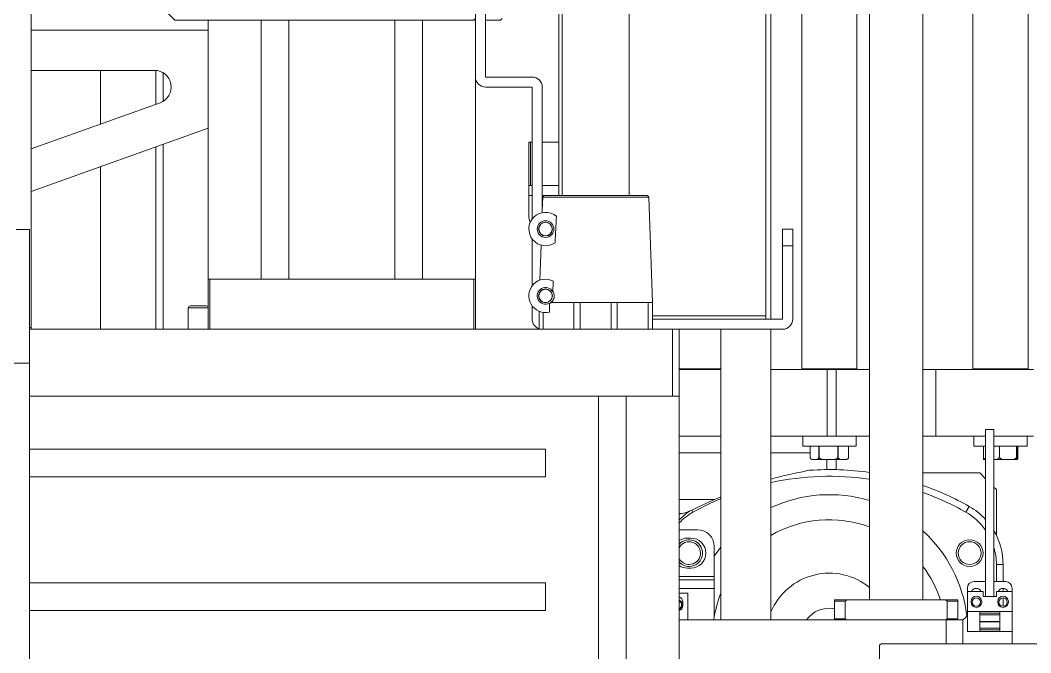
# Model space of a CAD drawing. Header units: millimetres. Extents: x 169 to 14583, y -399 to 10804.
# Drawn here: x 11916.4 to 12219, y 1753.1 to 1942.5 of the extents above; entities that cross this region are included whole.
import ezdxf

# ---------------------------------------------------------------- set-up
doc = ezdxf.new("R2010")
doc.units = ezdxf.units.MM
doc.header["$LTSCALE"] = 35

msp = doc.modelspace()

# ---------------------------------------------------------------- linework, layer by layer
at = {"color": 7, "linetype": 'Continuous', "lineweight": 18}
for p, q in [((12218.236, 1838.159), (12218.236, 2133.959)), ((12150.493, 2102.634), (12150.493, 1838.159)), ((12201.736, 2102.634), (12201.736, 1838.159)), ((12166.993, 1838.159), (12166.993, 2097.634)), ((12170.743, 2097.634), (12170.743, 1768.959)), ((12186.743, 1768.959), (12186.743, 2097.634)), ((12141.243, 1852.959), (12141.243, 2085.459)), ((12078.743, 2053.459), (12078.743, 1889.959)), ((12098.743, 1889.959), (12098.743, 2053.459)), ((11919.743, 1850.459), (11919.743, 1988.8)), ((12052.743, 1925.459), (12052.743, 1977.459)), ((12055.743, 1925.459), (12055.743, 1977.459)), ((12077.743, 1978.959), (12077.743, 1889.959)), ((12139.743, 1978.959), (12139.743, 1853.959)), ((11962.743, 1942.459), (11942.743, 1962.459)), ((12052.743, 1942.959), (12052.243, 1942.459)), ((12060.743, 1942.959), (12060.243, 1942.459)), ((12052.243, 1942.459), (11962.743, 1942.459)), ((11972.743, 1864.959), (11972.743, 1942.459)), ((11988.593, 1864.959), (11988.593, 1942.459)), ((11996.893, 1864.959), (11996.893, 1942.459)), ((12028.593, 1864.959), (12028.593, 1942.459)), ((12036.893, 1864.959), (12036.893, 1942.459)), ((12052.243, 1942.459), (12052.743, 1942.459)), ((12060.243, 1942.459), (12055.743, 1942.459)), ((11972.743, 1939.459), (11919.743, 1939.459)), ((11956.644, 1927.459), (11919.743, 1927.459)), ((11940.493, 1927.459), (11940.493, 1911.376)), ((11956.993, 1917.274), (11956.993, 1927.447)), ((11959.249, 1926.726), (11959.249, 1918.191)), ((12052.743, 1864.959), (12052.743, 1925.459)), ((12069.743, 1925.459), (12055.743, 1925.459)), ((12069.743, 1922.459), (12055.743, 1922.459)), ((12069.743, 1882.959), (12069.743, 1922.459)), ((12072.743, 1885.199), (12072.743, 1922.459)), ((11919.743, 1903.958), (11958.327, 1917.751)), ((11919.743, 1891.215), (11972.743, 1910.16)), ((11956.993, 1849.959), (11956.993, 1904.53)), ((11959.249, 1905.337), (11959.249, 1849.959)), ((12068.743, 1892.959), (12068.743, 1905.959)), ((12068.743, 1905.959), (12069.243, 1905.959)), ((12069.243, 1905.959), (12069.243, 1892.959)), ((12069.243, 1905.959), (12069.743, 1905.959)), ((12072.743, 1905.959), (12077.743, 1905.959)), ((11940.493, 1898.632), (11940.493, 1849.959)), ((12068.743, 1892.959), (12069.743, 1892.959)), ((12068.743, 1889.959), (12068.743, 1892.959)), ((12072.743, 1892.959), (12077.743, 1892.959)), ((12068.743, 1883.931), (12068.743, 1889.959)), ((12069.743, 1889.959), (12068.743, 1889.959)), ((12073.39, 1889.959), (12072.743, 1889.959)), ((12072.893, 1889.476), (12104.642, 1889.476)), ((12073.394, 1889.959), (12104.142, 1889.959)), ((12105.743, 1857.959), (12104.642, 1889.476)), ((11915.243, 1879.779), (11919.243, 1879.779)), ((11919.243, 1839.779), (11919.243, 1879.779)), ((12069.153, 1881.943), (12069.107, 1882.058)), ((12144.743, 1879.959), (12147.743, 1879.959)), ((12144.743, 1874.959), (12144.743, 1879.959)), ((12147.743, 1879.959), (12147.743, 1874.959)), ((12069.743, 1862.959), (12069.743, 1876.959)), ((12072.391, 1875.145), (12072.023, 1864.654)), ((12147.743, 1874.959), (12144.743, 1874.959)), ((12144.743, 1874.959), (12144.743, 1852.959)), ((12147.743, 1874.959), (12147.743, 1852.959)), ((11972.743, 1849.959), (11972.743, 1864.959)), ((11972.743, 1864.959), (11973.243, 1864.959)), ((11973.243, 1864.959), (11973.243, 1849.959)), ((11973.243, 1864.959), (12052.243, 1864.959)), ((12052.243, 1849.959), (12052.243, 1864.959)), ((12052.243, 1864.959), (12052.743, 1864.959)), ((12052.743, 1864.959), (12052.743, 1849.959)), ((12076.017, 1861.218), (12075.929, 1861.172)), ((12075.781, 1857.959), (12075.808, 1858.551)), ((12075.808, 1858.551), (12075.891, 1858.495)), ((11966.743, 1856.359), (11966.743, 1849.959)), ((11972.743, 1856.359), (11966.743, 1856.359)), ((11967.343, 1856.959), (11972.095, 1856.959)), ((11972.095, 1856.959), (11972.143, 1856.959)), ((12069.743, 1852.959), (12069.743, 1856.959)), ((12071.789, 1849.959), (12071.789, 1855.357)), ((12074.898, 1857.742), (12074.898, 1855.094)), ((12074.94, 1857.651), (12074.898, 1857.742)), ((12082.257, 1857.959), (12075.404, 1857.959)), ((12082.257, 1857.959), (12082.257, 1849.959)), ((12084.105, 1857.959), (12082.257, 1857.959)), ((12084.105, 1857.959), (12084.105, 1849.959)), ((12093.381, 1857.959), (12084.105, 1857.959)), ((12093.381, 1857.959), (12093.381, 1849.959)), ((12095.228, 1857.959), (12093.381, 1857.959)), ((12095.228, 1857.959), (12095.228, 1849.959)), ((12104.449, 1857.959), (12095.228, 1857.959)), ((12104.449, 1857.959), (12104.449, 1849.959)), ((12105.743, 1857.959), (12104.449, 1857.959)), ((12105.743, 1849.959), (12105.743, 1857.959)), ((12073.037, 1855.009), (12073.037, 1849.959)), ((12139.743, 1853.959), (12105.743, 1853.959)), ((12144.743, 1852.959), (12105.743, 1852.959)), ((12139.743, 1852.959), (12139.743, 1853.959)), ((11919.243, 1850.459), (11919.743, 1850.459)), ((11919.243, 1849.959), (12111.743, 1849.959)), ((11919.743, 1850.459), (11919.743, 1849.959)), ((12111.743, 1829.959), (12111.743, 1849.959)), ((12111.743, 1849.959), (12113.743, 1849.959)), ((12113.743, 1849.959), (12113.743, 1829.959)), ((12144.743, 1849.959), (12113.743, 1849.959)), ((12126.243, 1849.959), (12126.243, 1762.959)), ((12141.243, 1762.959), (12141.243, 1849.959)), ((11919.243, 1839.779), (11903.393, 1839.779)), ((11919.243, 1839.779), (11915.243, 1839.779)), ((11919.243, 1219.779), (11919.243, 1839.779)), ((12119.081, 1838.159), (12113.743, 1838.159)), ((12119.081, 1838.059), (12113.743, 1838.059)), ((12126.243, 1837.959), (12113.743, 1837.959)), ((12119.081, 1838.059), (12119.081, 1838.159)), ((12119.081, 1838.159), (12122.005, 1838.159)), ((12122.005, 1838.059), (12119.081, 1838.059)), ((12122.005, 1838.059), (12122.005, 1838.159)), ((12126.243, 1838.159), (12122.005, 1838.159)), ((12126.243, 1838.059), (12122.005, 1838.059)), ((12158.088, 1837.959), (12141.243, 1837.959)), ((12150.493, 1838.159), (12150.693, 1837.959)), ((12150.493, 1838.159), (12166.993, 1838.159)), ((12158.088, 1817.959), (12158.088, 1837.959)), ((12158.088, 1837.959), (12160.72, 1837.959)), ((12160.72, 1837.959), (12160.72, 1817.959)), ((12160.72, 1837.959), (12170.743, 1837.959)), ((12166.793, 1837.959), (12166.993, 1838.159)), ((12186.743, 1837.959), (12190.605, 1837.959)), ((12190.605, 1837.959), (12190.605, 1817.959)), ((12219.853, 1837.959), (12190.605, 1837.959)), ((12201.736, 1838.159), (12201.936, 1837.959)), ((12201.736, 1838.159), (12218.236, 1838.159)), ((12218.036, 1837.959), (12218.236, 1838.159)), ((12089.593, 1829.959), (11919.243, 1829.959)), ((11919.243, 1829.959), (12111.743, 1829.959)), ((12089.593, 1301.159), (12089.593, 1829.959)), ((12097.893, 1301.159), (12097.893, 1829.959)), ((12113.743, 1829.959), (12097.893, 1829.959)), ((12113.743, 1194.959), (12113.743, 1829.959)), ((12205.493, 1819.959), (12205.493, 1769.959)), ((12205.493, 1819.959), (12207.993, 1819.959)), ((12207.993, 1769.959), (12207.993, 1819.959)), ((12126.243, 1817.959), (12113.743, 1817.959)), ((12158.088, 1817.959), (12141.243, 1817.959)), ((12150.743, 1817.959), (12150.743, 1814.959)), ((12160.72, 1817.959), (12158.088, 1817.959)), ((12160.72, 1817.959), (12170.743, 1817.959)), ((12166.743, 1814.959), (12166.743, 1817.959)), ((12190.605, 1817.959), (12186.743, 1817.959)), ((12205.493, 1817.959), (12190.605, 1817.959)), ((12201.986, 1817.959), (12201.986, 1814.959)), ((12219.853, 1817.959), (12207.993, 1817.959)), ((12217.986, 1814.959), (12217.986, 1817.959)), ((12073.743, 1814.109), (11919.243, 1814.109)), ((12073.743, 1814.109), (12073.743, 1805.809)), ((12126.243, 1812.959), (12113.743, 1812.959)), ((12152.999, 1812.959), (12141.243, 1812.959)), ((12151.815, 1814.959), (12150.743, 1814.959)), ((12166.743, 1814.959), (12151.815, 1814.959)), ((12152.999, 1811.596), (12152.999, 1814.959)), ((12155.564, 1814.959), (12155.564, 1811.596)), ((12155.632, 1811.596), (12155.632, 1814.959)), ((12161.302, 1814.959), (12161.302, 1811.596)), ((12161.376, 1811.596), (12161.376, 1814.959)), ((12164.482, 1814.959), (12164.482, 1811.596)), ((12164.486, 1811.596), (12164.486, 1814.959)), ((12205.493, 1814.959), (12201.986, 1814.959)), ((12204.837, 1814.959), (12204.837, 1811.596)), ((12204.874, 1811.596), (12204.874, 1814.959)), ((12217.986, 1814.959), (12207.993, 1814.959)), ((12209.629, 1814.959), (12209.629, 1811.596)), ((12209.71, 1811.596), (12209.71, 1814.959)), ((12214.777, 1814.959), (12214.777, 1811.596)), ((12214.822, 1811.596), (12214.822, 1814.959)), ((12215.135, 1814.959), (12215.135, 1811.596)), ((12153.135, 1811.262), (12153.175, 1811.213)), ((12154.281, 1810.959), (12153.743, 1810.959)), ((12158.467, 1810.959), (12154.281, 1810.959)), ((12155.564, 1811.596), (12155.632, 1811.596)), ((12157.943, 1807.955), (12157.943, 1810.959)), ((12162.929, 1810.959), (12158.467, 1810.959)), ((12160.743, 1807.935), (12160.743, 1810.959)), ((12161.302, 1811.596), (12161.376, 1811.596)), ((12163.743, 1810.959), (12162.929, 1810.959)), ((12164.482, 1811.596), (12164.486, 1811.596)), ((12204.837, 1811.596), (12204.874, 1811.596)), ((12205.493, 1810.959), (12204.986, 1810.959)), ((12212.244, 1810.959), (12207.993, 1810.959)), ((12209.629, 1811.596), (12209.71, 1811.596)), ((12214.979, 1810.959), (12212.244, 1810.959)), ((12214.777, 1811.596), (12214.822, 1811.596)), ((12214.986, 1810.959), (12214.979, 1810.959)), ((12186.743, 1806.959), (12203.743, 1806.959)), ((12205.493, 1805.209), (12203.743, 1806.959)), ((12073.743, 1805.809), (11919.243, 1805.809)), ((12208.743, 1801.959), (12207.993, 1802.709)), ((12208.743, 1801.959), (12208.743, 1788.254)), ((12126.243, 1799.794), (12124.396, 1798.959)), ((12113.743, 1794.94), (12114.577, 1794.783)), ((12114.577, 1794.783), (12113.743, 1794.594)), ((12116.885, 1795.51), (12117.521, 1795.841)), ((12117.881, 1795.204), (12117.521, 1795.841)), ((12199.604, 1795.204), (12200.589, 1796.945)), ((12113.743, 1789.934), (12114.243, 1789.959)), ((12114.243, 1789.959), (12119.243, 1789.959)), ((12117.243, 1787.459), (12116.243, 1787.459)), ((12124.243, 1775.959), (12124.243, 1784.959)), ((12208.743, 1779.536), (12210.743, 1779.536)), ((12208.743, 1774.459), (12208.743, 1779.536)), ((12210.743, 1779.536), (12210.743, 1774.459)), ((12116.243, 1778.459), (12117.243, 1778.459)), ((12073.743, 1774.109), (11919.243, 1774.109)), ((12073.743, 1774.109), (12073.743, 1765.809)), ((12124.243, 1775.959), (12113.743, 1775.959)), ((12124.243, 1774.959), (12113.743, 1774.959)), ((12124.243, 1775.959), (12124.243, 1774.959)), ((12124.243, 1772.359), (12124.243, 1774.959)), ((12202.043, 1774.459), (12205.493, 1774.459)), ((12207.993, 1774.459), (12211.443, 1774.459)), ((12113.743, 1772.359), (12124.243, 1772.359)), ((12113.743, 1770.959), (12116.343, 1770.959)), ((12116.343, 1770.959), (12116.343, 1762.959)), ((12124.243, 1763.854), (12124.243, 1772.359)), ((12200.043, 1771.459), (12200.043, 1772.459)), ((12200.043, 1771.459), (12204.743, 1771.459)), ((12200.043, 1771.459), (12200.043, 1765.459)), ((12204.743, 1771.459), (12204.743, 1769.959)), ((12208.743, 1769.959), (12208.743, 1771.459)), ((12208.743, 1771.459), (12213.443, 1771.459)), ((12210.743, 1772.409), (12210.743, 1771.459)), ((12213.443, 1772.459), (12213.443, 1771.459)), ((12213.443, 1771.459), (12213.443, 1765.459)), ((12114.843, 1768.359), (12114.843, 1767.259)), ((12160.243, 1768.599), (12160.243, 1768.959)), ((12160.243, 1768.959), (12164.025, 1768.959)), ((12163.454, 1768.599), (12160.243, 1768.599)), ((12160.243, 1763.319), (12160.243, 1768.599)), ((12164.025, 1768.959), (12163.454, 1768.599)), ((12163.454, 1768.599), (12163.454, 1763.319)), ((12164.025, 1768.959), (12193.46, 1768.959)), ((12194.032, 1768.599), (12193.46, 1768.959)), ((12193.46, 1768.959), (12197.243, 1768.959)), ((12194.032, 1763.319), (12194.032, 1768.599)), ((12197.243, 1768.599), (12194.032, 1768.599)), ((12197.243, 1768.959), (12197.243, 1768.599)), ((12197.243, 1768.599), (12197.243, 1763.319)), ((12201.143, 1768.459), (12201.143, 1768.309)), ((12204.343, 1768.309), (12204.343, 1768.459)), ((12204.743, 1769.959), (12208.743, 1769.959)), ((12209.143, 1768.459), (12209.143, 1768.309)), ((12210.743, 1769.559), (12210.743, 1767.059)), ((12212.343, 1768.309), (12212.343, 1768.459)), ((12073.743, 1765.809), (11919.243, 1765.809)), ((12200.043, 1765.459), (12200.043, 1759.459)), ((12200.043, 1765.459), (12203.743, 1765.459)), ((12203.743, 1765.459), (12203.743, 1759.459)), ((12209.743, 1765.459), (12203.743, 1765.459)), ((12203.743, 1764.959), (12209.743, 1764.959)), ((12209.743, 1764.459), (12203.743, 1764.459)), ((12209.743, 1765.459), (12209.743, 1759.459)), ((12209.743, 1765.459), (12213.443, 1765.459)), ((12213.443, 1765.459), (12213.443, 1759.459)), ((12113.743, 1762.959), (12193.743, 1762.959)), ((12160.243, 1763.319), (12163.454, 1763.319)), ((12160.243, 1762.959), (12160.243, 1763.319)), ((12163.454, 1763.319), (12164.025, 1762.959)), ((12193.46, 1762.959), (12194.032, 1763.319)), ((12193.743, 1755.794), (12193.743, 1762.959)), ((12193.743, 1762.959), (12198.743, 1762.959)), ((12194.032, 1763.319), (12197.243, 1763.319)), ((12197.243, 1763.319), (12197.243, 1762.959)), ((12198.743, 1762.959), (12198.743, 1755.794)), ((12209.743, 1762.509), (12203.743, 1762.509)), ((12209.743, 1762.409), (12203.743, 1762.409)), ((12200.043, 1759.459), (12203.743, 1759.459)), ((12203.743, 1760.459), (12209.743, 1760.459)), ((12209.743, 1759.959), (12203.743, 1759.959)), ((12203.743, 1759.459), (12209.743, 1759.459)), ((12209.743, 1759.459), (12213.443, 1759.459)), ((12213.443, 1759.459), (12213.443, 1755.794)), ((12173.752, 1755.294), (12173.752, 1739.536)), ((12223.252, 1755.794), (12174.252, 1755.794))]:
    msp.add_line(p, q, dxfattribs=at)
at = {"color": 7, "linetype": 'Continuous', "lineweight": 18, "flags": 128}
for points in [[(12072.893, 1889.476), (12072.759, 1885.65), (12072.731, 1884.855)], [(12075.929, 1861.172), (12076.063, 1864.086), (12076.077, 1864.381)], [(12124.396, 1798.959), (12122.347, 1798.959), (12120.286, 1798.959), (12118.212, 1798.959), (12116.13, 1798.959), (12114.04, 1798.959), (12113.743, 1798.959)], [(12126.243, 1799.331), (12122.932, 1797.836), (12117.881, 1795.204)], [(12124.243, 1782.024), (12125.625, 1783.968), (12126.243, 1784.766)]]:
    msp.add_lwpolyline(points, dxfattribs=at)
at = {"color": 7, "linetype": 'Continuous', "lineweight": 18}
for centre, radius in [((12073.743, 1879.959), 2.5), ((12073.743, 1879.959), 2.067), ((12073.743, 1879.959), 2.009), ((12073.743, 1859.959), 2.067), ((12073.743, 1859.959), 2.009), ((12200.743, 1782.959), 4), ((12200.743, 1782.959), 3.4), ((12202.743, 1768.309), 1.25), ((12210.743, 1768.309), 1.25)]:
    msp.add_circle(centre, radius, dxfattribs=at)
for centre, radius, start, end in [((11956.644, 1922.459), 5, 289.67025, 90), ((12055.743, 1925.459), 3, 180, 270), ((12069.743, 1922.459), 3, 0, 90), ((12104.142, 1889.459), 0.5, 2, 90), ((12073.743, 1879.959), 5, 49.53053, 305.03291), ((12073.743, 1883.931), 5, 180, 202), ((12073.743, 1859.959), 5, 62.17226, 283.36398), ((12073.743, 1859.959), 2.5, 29.02453, 297.53386), ((12073.743, 1859.959), 2.5, 306.8699, 325.71578), ((11967.343, 1856.359), 0.6, 90, 180), ((11972.143, 1856.359), 0.6, 0, 90), ((12073.743, 1859.959), 2.6, 297.41449, 309.71514), ((12072.743, 1852.959), 3, 180, 251.45835), ((12144.743, 1852.959), 3, 270, 0), ((12153.743, 1811.719), 0.76, 234.98679, 270), ((12163.743, 1811.719), 0.76, 270, 323.07674), ((12158.743, 1722.959), 85, 81.88407, 94.00336), ((12158.743, 1722.959), 83, 81.68714, 102.17178), ((12158.743, 1722.959), 85, 60.50763, 70.76692), ((12158.743, 1722.959), 83, 60.50763, 70.28453), ((12158.743, 1758.959), 41.5, 73.19253, 114.94112), ((12126.743, 1779.536), 18, 119.49237, 136.23826), ((12190.743, 1779.536), 18, 34.97078, 60.50763), ((12190.743, 1779.536), 20, 42.48111, 60.50763), ((12158.743, 1757.959), 35, 69.94896, 120), ((12119.243, 1784.959), 5, 0, 90), ((12158.743, 1758.959), 41.5, 7.30097, 47.56924), ((12190.743, 1779.536), 20, 0, 30.40155), ((12116.243, 1782.959), 4.5, 90, 123.74899), ((12116.743, 1782.959), 4, 0, 138.59038), ((12116.743, 1782.959), 3.4, 270, 151.92751), ((12117.243, 1782.959), 4.5, 270, 90), ((12116.743, 1782.959), 4, 221.40962, 0), ((12190.743, 1779.536), 18, 0, 16.59784), ((12116.743, 1782.959), 3.4, 208.07249, 270), ((12116.243, 1782.959), 4.5, 236.25101, 270), ((12158.743, 1757.959), 19, 50.83329, 157.08046), ((12158.743, 1757.959), 35, 18.3177, 36.8699), ((12202.043, 1772.459), 2, 90, 180), ((12211.443, 1772.459), 2, 0, 90), ((12158.743, 1757.959), 35, 158.21321, 171.78679), ((12202.743, 1770.809), 1.6, 23.96948, 156.03052), ((12210.743, 1770.809), 1.6, 23.96948, 156.03052), ((12113.243, 1768.359), 1.6, 0, 71.79004), ((12113.243, 1767.459), 1.525, 289.13947, 70.86053), ((12113.243, 1767.459), 1.25, 0, 66.42182), ((12113.243, 1767.459), 1.25, 293.57818, 0), ((12202.743, 1768.459), 1.6, 0, 180), ((12202.743, 1768.309), 1.6, 180, 0), ((12210.743, 1768.459), 1.6, 0, 180), ((12210.743, 1768.309), 1.6, 180, 0), ((12113.243, 1767.259), 1.6, 288.20996, 0), ((12158.743, 1757.959), 8.5, 79.83575, 143.96812), ((12198.043, 1764.959), 2, 270, 0), ((12174.252, 1755.294), 0.5, 90, 180)]:
    msp.add_arc(centre, radius, start, end, dxfattribs=at)
for points, knots in [([(12073.394, 1889.959), (12073.371, 1889.958), (12073.292, 1889.955), (12073.16, 1889.912), (12073.022, 1889.809), (12072.927, 1889.667), (12072.896, 1889.548), (12072.893, 1889.484), (12072.893, 1889.476)], [0, 0, 0, 0, 0.0892499, 0.3098811, 0.5302924, 0.7501248, 0.9692779, 1, 1, 1, 1]), ([(12076.613, 1875.865), (12076.737, 1878.48), (12076.861, 1881.112), (12076.987, 1883.745), (12076.988, 1883.763)], [0, 0, 0, 0, 0.9932375, 1, 1, 1, 1]), ([(12075.891, 1858.495), (12075.995, 1858.669), (12076.202, 1859.018), (12076.355, 1859.675), (12076.341, 1860.321), (12076.207, 1860.84), (12076.073, 1861.107), (12076.017, 1861.218)], [0, 0, 0, 0, 0.2259533, 0.4533509, 0.660423, 0.8592652, 1, 1, 1, 1]), ([(12152.999, 1811.596), (12153.01, 1811.545), (12153.037, 1811.421), (12153.138, 1811.24), (12153.417, 1810.986), (12153.82, 1810.959), (12154.15, 1810.959), (12154.281, 1810.959)], [0, 0, 0, 0, 0.0558367, 0.1344863, 0.2753261, 0.7116135, 1, 1, 1, 1]), ([(12154.281, 1810.959), (12154.452, 1810.958), (12154.795, 1810.955), (12155.191, 1811.018), (12155.429, 1811.251), (12155.523, 1811.405), (12155.553, 1811.545), (12155.564, 1811.596)], [0, 0, 0, 0, 0.3748653, 0.7539234, 0.8486919, 0.9443155, 1, 1, 1, 1]), ([(12155.632, 1811.596), (12155.646, 1811.563), (12155.687, 1811.466), (12155.842, 1811.306), (12156.262, 1811.078), (12157.175, 1810.944), (12157.966, 1810.953), (12158.467, 1810.959)], [0, 0, 0, 0, 0.0357851, 0.1028025, 0.2150566, 0.5029548, 1, 1, 1, 1]), ([(12158.467, 1810.959), (12158.973, 1810.952), (12159.733, 1810.943), (12160.58, 1811.067), (12160.975, 1811.236), (12161.162, 1811.369), (12161.265, 1811.501), (12161.294, 1811.574), (12161.302, 1811.596)], [0, 0, 0, 0, 0.5005665, 0.7520807, 0.8373103, 0.9230079, 0.9765129, 1, 1, 1, 1]), ([(12161.376, 1811.596), (12161.389, 1811.545), (12161.421, 1811.421), (12161.543, 1811.24), (12161.881, 1810.986), (12162.37, 1810.959), (12162.77, 1810.959), (12162.929, 1810.959)], [0, 0, 0, 0, 0.05583672, 0.13448626, 0.27532609, 0.71161348, 1, 1, 1, 1]), ([(12162.929, 1810.959), (12163.135, 1810.958), (12163.55, 1810.955), (12164.03, 1811.018), (12164.318, 1811.251), (12164.432, 1811.405), (12164.468, 1811.545), (12164.482, 1811.596)], [0, 0, 0, 0, 0.37486533, 0.75392339, 0.84869192, 0.94431548, 1, 1, 1, 1]), ([(12164.486, 1811.596), (12164.475, 1811.545), (12164.448, 1811.423), (12164.394, 1811.311), (12164.354, 1811.273), (12164.346, 1811.266)], [0, 0, 0, 0, 0.36527302, 0.87978304, 1, 1, 1, 1]), ([(12204.994, 1810.959), (12204.973, 1810.958), (12204.931, 1810.955), (12204.883, 1811.018), (12204.854, 1811.251), (12204.842, 1811.405), (12204.839, 1811.545), (12204.837, 1811.596)], [0, 0, 0, 0, 0.3748653, 0.7539234, 0.8486919, 0.9443155, 1, 1, 1, 1]), ([(12204.874, 1811.596), (12204.895, 1811.544), (12204.944, 1811.42), (12205.132, 1811.245), (12205.324, 1811.121), (12205.468, 1811.105), (12205.493, 1811.103)], [0, 0, 0, 0, 0.1831047, 0.4410192, 0.9028735, 1, 1, 1, 1]), ([(12207.993, 1810.967), (12208.063, 1810.968), (12208.454, 1810.97), (12208.938, 1811.019), (12209.379, 1811.251), (12209.553, 1811.405), (12209.608, 1811.545), (12209.629, 1811.596)], [0, 0, 0, 0, 0.1173244, 0.6525456, 0.7863565, 0.9213748, 1, 1, 1, 1]), ([(12209.71, 1811.596), (12209.723, 1811.563), (12209.759, 1811.466), (12209.898, 1811.306), (12210.273, 1811.078), (12211.089, 1810.944), (12211.796, 1810.953), (12212.244, 1810.959)], [0, 0, 0, 0, 0.0357851, 0.1028025, 0.2150566, 0.5029548, 1, 1, 1, 1]), ([(12212.244, 1810.959), (12212.696, 1810.952), (12213.375, 1810.943), (12214.132, 1811.067), (12214.485, 1811.236), (12214.652, 1811.369), (12214.744, 1811.501), (12214.77, 1811.574), (12214.777, 1811.596)], [0, 0, 0, 0, 0.50056646, 0.75208067, 0.83731025, 0.92300789, 0.97651294, 1, 1, 1, 1]), ([(12214.822, 1811.596), (12214.824, 1811.545), (12214.827, 1811.421), (12214.839, 1811.24), (12214.873, 1810.986), (12214.922, 1810.959), (12214.963, 1810.959), (12214.979, 1810.959)], [0, 0, 0, 0, 0.0558367, 0.1344863, 0.2753261, 0.7116135, 1, 1, 1, 1]), ([(12214.979, 1810.959), (12214.999, 1810.958), (12215.041, 1810.955), (12215.09, 1811.018), (12215.119, 1811.251), (12215.13, 1811.405), (12215.134, 1811.545), (12215.135, 1811.596)], [0, 0, 0, 0, 0.3748653, 0.7539234, 0.8486919, 0.9443155, 1, 1, 1, 1]), ([(12152.808, 1807.752), (12151.411, 1807.47), (12148.575, 1806.9), (12144.521, 1806.037), (12141.866, 1805.27), (12141.243, 1805.09)], [0, 0, 0, 0, 0.426684, 0.8655455, 1, 1, 1, 1]), ([(12124.396, 1798.959), (12123.204, 1798.457), (12120.812, 1797.449), (12118.621, 1796.378), (12117.521, 1795.841)], [0, 0, 0, 0, 0.4982277, 1, 1, 1, 1]), ([(12116.885, 1795.51), (12116.285, 1795.088), (12115.189, 1794.317), (12114.193, 1793.323), (12113.743, 1792.874)], [0, 0, 0, 0, 0.5476058, 1, 1, 1, 1]), ([(12114.577, 1794.783), (12115.164, 1794.91), (12116.005, 1795.093), (12116.681, 1795.413), (12116.885, 1795.51)], [0, 0, 0, 0, 0.6986288, 1, 1, 1, 1])]:
    msp.add_open_spline(points, degree=3, knots=knots, dxfattribs=at)

doc.saveas('drawing.dxf')
